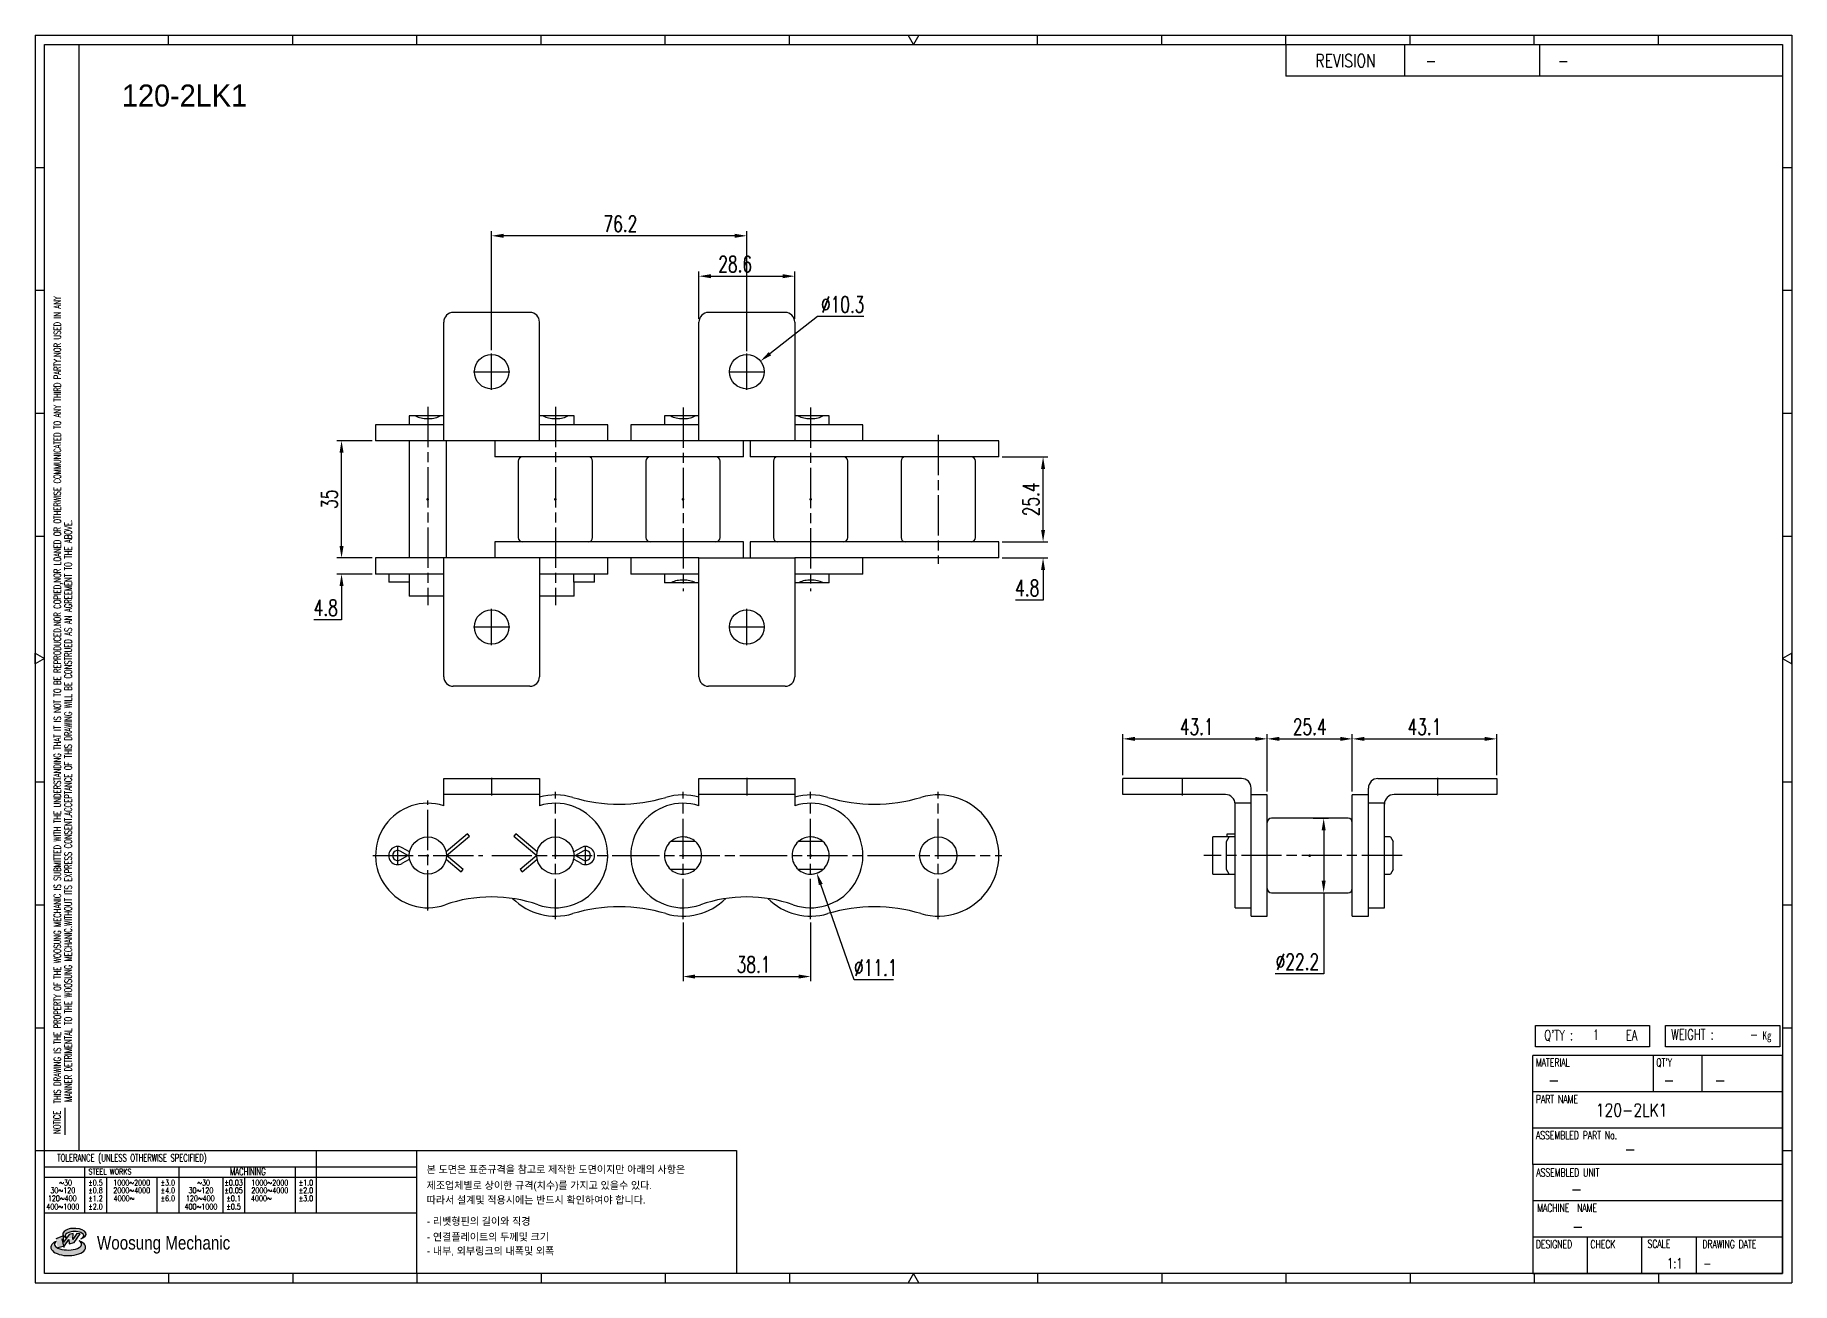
# Model space of a CAD drawing. Header units: millimetres. Extents: x 2104 to 2628, y 59 to 431.
import ezdxf
from ezdxf.enums import TextEntityAlignment as Align

# ---------------------------------------------------------------- set-up
doc = ezdxf.new("R2010")
doc.units = ezdxf.units.MM
doc.linetypes.add('AM_ISO08W050', pattern=[18, 12, -1.5, 3, -1.5])
doc.layers.get('Defpoints').update_dxf_attribs({"color": 80})
doc.layers.add('2d ConnectionPoints', color=7, linetype='Continuous', lineweight=50)
doc.layers.add('CL1', color=140, linetype='AM_ISO08W050', lineweight=25)
for name, color, linetype in [('S-DIM', 7, 'Continuous'), ('TITLE', 7, 'Continuous'), ('도면레이아웃', 7, 'Continuous')]:
    doc.layers.add(name, color=color, linetype=linetype)
doc.styles.add('HAN', font='ROMANS.shx', dxfattribs={"width": 0.7, "bigfont": 'whgtxt.shx'})
doc.styles.add('HKD_ST2', font='romans.shx', dxfattribs={"width": 0.7, "height": 4, "bigfont": '@extfont2.shx'})
doc.styles.add('HSG', font='SIMPLEX.shx', dxfattribs={"width": 0.7, "bigfont": 'HSG.shx'})
doc.styles.add('MtXpl_', font='Gulim.ttf')
doc.styles.add('SLDTEXTSTYLE4', font='arial.ttf', dxfattribs={"width": 0.8})
doc.dimstyles.new('AP2', dxfattribs={"dimscale": 2, "dimtxt": 2.4, "dimasz": 1.8, "dimexe": 0.7, "dimexo": 0.5, "dimgap": 0.6, "dimtad": 1, "dimtoh": 1, "dimdec": 1, "dimrnd": 0.01, "dimzin": 9, "dimdsep": 46, "dimtxsty": 'HSG', "dimcen": 0, "dimclrd": 251, "dimclre": 251, "dimclrt": 60, "dimazin": 2, "dimtp": 1, "dimtm": 1, "dimtfac": 0.5, "dimtdec": 1, "dimtofl": 0, "dimtmove": 0, "dimatfit": 3, "dimfxl": 0, "dimtvp": 1, "dimtolj": 2, "dimlwd": -1, "dimlwe": -1, "dimarcsym": 0})

# ---------------------------------------------------------------- blocks, each defined once
blk = doc.blocks.new('MAST')
at = {"layer": '도면레이아웃'}
h = blk.add_hatch(color=10, dxfattribs=at)
h.paths.add_polyline_path([(1.544, 35.177), (1.554, 34.966), (1.779, 35.034), (2.054, 35.422), (1.908, 35.446), (1.728, 35.167), (1.741, 35.439), (1.547, 35.405), (1.292, 35.041), (1.295, 35.33), (0.943, 35.208), (1.03, 34.8), (1.336, 34.885)])
edge = h.paths.add_edge_path()
edge.add_ellipse((1.795, 35.421), major_axis=(-0.53, 0), ratio=0.487785, start_angle=122.36065, end_angle=403.39574)
edge.add_line((1.411, 35.244), (1.419, 35.261))
edge.add_ellipse((1.798, 35.344), major_axis=(-0.423, 0), ratio=0.444396, start_angle=131.58977, end_angle=386.19408, ccw=False)
edge = h.paths.add_edge_path()
edge.add_ellipse((1.512, 34.815), major_axis=(-0.793, 0), ratio=0.480113, start_angle=314.67633, end_angle=590.85213)
edge.add_ellipse((1.501, 34.958), major_axis=(-0.62, 0), ratio=0.43311, start_angle=331.7024, end_angle=574.42495, ccw=False)
at = {"color": 140}
for p, q in [((0, 90.118), (80.15, 90.118)), ((0, 90.118), (0, 33.191)), ((80.15, 90.118), (80.15, 33.191)), ((57.068, 89.693), (57.068, 88.246)), ((62.47, 89.693), (62.47, 88.246)), ((68.635, 89.693), (68.635, 88.246)), ((79.725, 88.246), (57.068, 88.246)), ((68.449, 43.961), (68.449, 44.936)), ((68.449, 44.936), (73.654, 44.936)), ((73.654, 44.936), (73.654, 43.961)), ((74.39, 43.961), (74.39, 44.936)), ((74.39, 44.936), (79.595, 44.936)), ((79.595, 44.936), (79.595, 43.961)), ((68.336, 38.59), (68.336, 43.563)), ((79.725, 43.563), (68.336, 43.563)), ((73.654, 43.961), (68.449, 43.961)), ((73.827, 43.563), (73.827, 41.905)), ((79.595, 43.961), (74.39, 43.961)), ((76.037, 43.563), (76.037, 41.905)), ((79.725, 38.59), (79.725, 43.563)), ((79.725, 41.905), (68.336, 41.905)), ((79.725, 40.248), (68.336, 40.248)), ((68.336, 38.59), (68.336, 33.616)), ((79.725, 38.59), (68.336, 38.59)), ((79.725, 33.616), (79.725, 38.59)), ((79.725, 36.932), (68.336, 36.932)), ((79.725, 35.274), (68.336, 35.274)), ((70.822, 33.616), (70.822, 35.274)), ((73.309, 33.616), (73.309, 35.274)), ((75.796, 33.616), (75.796, 35.274)), ((0, 33.191), (80.15, 33.191)), ((68.336, 33.616), (79.725, 33.616))]:
    blk.add_line(p, q, dxfattribs=at)
for p, q in [((6.089, 89.693), (6.089, 90.118)), ((11.753, 89.693), (11.753, 90.118)), ((17.418, 89.693), (17.418, 90.118)), ((23.082, 89.693), (23.082, 90.118)), ((28.746, 89.693), (28.746, 90.118)), ((34.411, 89.693), (34.411, 90.118)), ((45.739, 89.693), (45.739, 90.118)), ((51.404, 89.693), (51.404, 90.118)), ((57.068, 89.693), (57.068, 90.118)), ((62.732, 89.693), (62.732, 90.118)), ((68.397, 89.693), (68.397, 90.118)), ((74.061, 89.693), (74.061, 90.118)), ((0, 84.085), (0.425, 84.085)), ((79.725, 84.085), (80.15, 84.085)), ((0, 78.478), (0.425, 78.478)), ((79.725, 78.478), (80.15, 78.478)), ((0, 72.87), (0.425, 72.87)), ((79.725, 72.87), (80.15, 72.87)), ((0, 67.262), (0.425, 67.262)), ((79.725, 67.262), (80.15, 67.262)), ((0, 56.047), (0.425, 56.047)), ((79.725, 56.047), (80.15, 56.047)), ((0, 50.439), (0.425, 50.439)), ((79.725, 50.439), (80.15, 50.439)), ((0, 44.832), (0.425, 44.832)), ((79.725, 44.832), (80.15, 44.832)), ((1.377, 39.947), (1.377, 41.174)), ((0, 39.224), (0.425, 39.224)), ((79.725, 39.224), (80.15, 39.224)), ((6.089, 33.616), (6.089, 33.191)), ((11.753, 33.616), (11.753, 33.191)), ((17.418, 33.616), (17.418, 33.191)), ((23.082, 33.616), (23.082, 33.191)), ((28.746, 33.616), (28.746, 33.191)), ((34.411, 33.616), (34.411, 33.191)), ((45.739, 33.616), (45.739, 33.191)), ((51.404, 33.616), (51.404, 33.191)), ((57.068, 33.616), (57.068, 33.191)), ((62.732, 33.616), (62.732, 33.191)), ((68.397, 33.616), (68.397, 33.191)), ((74.061, 33.616), (74.061, 33.191))]:
    blk.add_line(p, q)
at = {"color": 2}
for p, q in [((2.017, 39.224), (2.017, 89.693)), ((0.425, 39.224), (17.418, 39.224)), ((0.425, 38.487), (17.418, 38.487)), ((2.257, 38.487), (2.257, 36.382)), ((6.557, 38.5), (6.557, 36.382)), ((11.857, 38.487), (11.857, 36.382)), ((12.816, 39.224), (12.816, 36.382)), ((17.418, 33.616), (17.418, 39.224)), ((0.425, 38.012), (17.418, 38.012)), ((3.257, 38.012), (3.257, 36.382)), ((5.557, 38.012), (5.557, 36.382)), ((8.557, 38.012), (8.557, 36.382)), ((9.557, 38.026), (9.557, 36.382)), ((0.425, 36.382), (17.418, 36.382))]:
    blk.add_line(p, q, dxfattribs=at)
for points in [[(40.075, 89.693), (39.83, 90.118), (40.32, 90.118)], [(0.425, 61.679), (0, 61.433), (0, 61.924)], [(79.725, 61.679), (80.15, 61.433), (80.15, 61.924)], [(40.075, 33.616), (39.83, 33.191), (40.32, 33.191)]]:
    blk.add_lwpolyline(points, close=True)
at = {"color": 140}
blk.add_lwpolyline([(0.425, 89.693), (79.725, 89.693), (79.725, 33.616), (0.425, 33.616)], close=True, dxfattribs=at)
at = {"layer": '도면레이아웃'}
for p, q in [((1.295, 35.33), (0.943, 35.208)), ((1.547, 35.405), (1.292, 35.041)), ((1.292, 35.041), (1.295, 35.33)), ((1.741, 35.439), (1.547, 35.405)), ((1.908, 35.446), (1.728, 35.167)), ((1.728, 35.167), (1.741, 35.439)), ((1.779, 35.034), (2.054, 35.422)), ((2.054, 35.422), (1.908, 35.446)), ((1.03, 34.8), (1.336, 34.885)), ((1.224, 35.208), (1.311, 34.8)), ((1.224, 35.208), (1.224, 35.208)), ((1.336, 34.885), (1.544, 35.177)), ((1.419, 35.261), (1.411, 35.244)), ((1.544, 35.177), (1.554, 34.966)), ((1.554, 34.966), (1.779, 35.034))]:
    blk.add_line(p, q, dxfattribs=at)
for centre, major_axis, ratio, start_param, end_param in [((1.795, 35.421), (-0.53, 0), 0.487785, 2.135596, 7.040584), ((1.798, 35.344), (-0.423, 0), 0.444396, 2.296675, 6.740358), ((1.512, 34.815), (-0.793, 0), 0.480113, 5.492138, 10.312315), ((1.501, 34.958), (-0.62, 0), 0.43311, 5.789299, 10.025607)]:
    blk.add_ellipse(centre, major_axis=major_axis, ratio=ratio, start_param=start_param, end_param=end_param, dxfattribs=at)
for s, height, style, width, p in [('REVISION', 0.5806, 'HAN', 0.8, (58.415, 88.664)), ('-', 0.581, 'HAN', 0.8, (63.426, 88.664)), ('-', 0.581, 'HAN', 0.8, (69.468, 88.664)), ("Q'TY : ", 0.4746, 'HKD_ST2', 0.7, (68.857, 44.253)), ('1', 0.475, 'HKD_ST2', 0.7, (71.071, 44.275)), ('EA', 0.4746, 'HKD_ST2', 0.7, (72.578, 44.253)), ('WEIGHT : ', 0.4746, 'HKD_ST2', 0.7, (74.65, 44.286)), ('-', 0.581, 'HAN', 0.8, (69.029, 42.157)), ('-', 0.581, 'HAN', 0.8, (74.289, 42.157)), ('-', 0.581, 'HAN', 0.8, (76.623, 42.157)), ('-', 0.581, 'HAN', 0.8, (72.515, 39.013)), ('-', 0.581, 'HAN', 0.8, (70.067, 37.189)), ('-', 0.581, 'HAN', 0.8, (70.126, 35.48)), ('1:1', 0.4746, 'HKD_ST2', 0.7, (74.458, 33.848)), ('-', 0.475, 'HKD_ST2', 0.7, (76.112, 33.837))]:
    blk.add_text(s, height=height, dxfattribs=dict(style=style, width=width)).set_placement(p)
at = {"color": 6, "style": 'HKD_ST2', "width": 0.7}
for s, p in [(' THIS DRAWING IS THE PROPERTY OF THE WOOSUNG MECHANIC IS SUBMITTED WITH THE UNDERSTANDING THAT IT IS NOT TO BE REPRODUCED.NOR COPIED,NOR LOANED OR OTHERWISE COMMUNICATED TO ANY THIRD PARTY.NOR USED IN ANY', (1.173, 41.217)), ('MANNER DETRIMENTAL TO THE WOOSUNG MECHANIC.WITHOUT ITS EXPRESS CONSENT.ACCEPTANCE OF THIS DRAWING WILL BE CONSTRUED AS AN AGREEMENT TO THE ABOVE.', (1.672, 41.447))]:
    blk.add_text(s, height=0.326266, rotation=90, dxfattribs=at).set_placement(p)
at = {"style": 'HKD_ST2', "width": 0.7}
blk.add_text('-', height=0.475, dxfattribs=at).set_placement((78.613, 44.286), align=Align.RIGHT)
at = {"color": 254, "style": 'HKD_ST2', "width": 0.7}
for s, height, p in [('MATERIAL', 0.3651, (68.474, 43.425)), ("QT'Y", 0.3651, (73.965, 43.425)), ('PART NAME', 0.3651, (68.474, 41.756)), ('ASSEMBLED PART No.', 0.36511, (68.474, 40.109)), ('ASSEMBLED UNIT', 0.36511, (68.49, 38.408)), ('MACHINE  NAME', 0.36511, (68.532, 36.794)), ('DESIGNED', 0.3651, (68.474, 35.136)), ('CHECK', 0.3651, (70.961, 35.136)), ('SCALE', 0.3651, (73.566, 35.153)), ('DRAWING DATE', 0.36511, (76.071, 35.141))]:
    blk.add_text(s, height=height, dxfattribs=at).set_placement(p, align=Align.TOP_LEFT)
at = {"style": 'HKD_ST2', "width": 0.7}
blk.add_text('NOTICE', height=0.3263, rotation=90, dxfattribs=at).set_placement((1.163, 39.988))
blk.add_text('TOLERANCE (UNLESS OTHERWISE SPECIFIED)', height=0.32627, dxfattribs=at).set_placement((4.417, 38.896), align=Align.MIDDLE_CENTER)
at = {"color": 4, "style": 'HKD_ST2', "width": 0.7}
for s, height, p in [('%%12630', 0.261, (1.389, 37.762)), ('1000%%1262000', 0.26101, (4.407, 37.762)), ('%%12630', 0.261, (7.689, 37.762)), ('1000%%1262000', 0.26101, (10.707, 37.762)), ('120%%126400', 0.26101, (1.237, 37.045)), ('30%%126120', 0.261, (1.263, 37.411)), ('4000%%126', 0.261, (4.061, 37.045)), ('2000%%1264000', 0.26101, (4.407, 37.411)), ('120%%126400', 0.26101, (7.537, 37.045)), ('30%%126120', 0.261, (7.563, 37.411)), ('4000%%126', 0.261, (10.321, 37.045)), ('2000%%1264000', 0.26101, (10.707, 37.411)), ('400%%1261000', 0.26101, (1.263, 36.67)), ('400%%1261000', 0.26101, (7.563, 36.67))]:
    blk.add_text(s, height=height, dxfattribs=at).set_placement(p, align=Align.MIDDLE_CENTER)
for s, height, p in [('%%P0.5', 0.261, (2.757, 37.762)), ('STEEL WORKS', 0.26101, (3.416, 38.268)), ('%%P3.0', 0.261, (6.057, 37.762)), ('%%P0.03', 0.261, (9.057, 37.762)), ('MACHINING', 0.3263, (9.707, 38.27)), ('%%P1.0', 0.261, (12.357, 37.762)), ('%%P0.8', 0.261, (2.757, 37.411)), ('%%P1.2', 0.261, (2.757, 37.045)), ('%%P4.0', 0.261, (6.057, 37.411)), ('%%P6.0', 0.261, (6.057, 37.045)), ('%%P0.05', 0.261, (9.057, 37.411)), ('%%P0.1', 0.261, (9.057, 37.045)), ('%%P2.0', 0.261, (12.357, 37.411)), ('%%P3.0', 0.261, (12.357, 37.045)), ('%%P2.0', 0.261, (2.757, 36.67)), ('%%P0.5', 0.261, (9.057, 36.67))]:
    blk.add_text(s, height=height, dxfattribs=at).set_placement(p, align=Align.MIDDLE)
at = {"color": 1, "style": 'SLDTEXTSTYLE4', "width": 0.8}
blk.add_text('Woosung Mechanic', height=0.61957, dxfattribs=at).set_placement((2.822, 34.711))
at = {"layer": 'TITLE', "width": 0.8}
blk.add_text('Kg', height=0.3789, dxfattribs=at).set_placement((78.807, 44.286))
blk = doc.blocks.new('*D2')
at = {"layer": 'Defpoints', "color": 0, "transparency": 16777216}
for p in [(2391.34, 279.99), (2404.54, 279.99), (2391.34, 275.19)]:
    blk.add_point(p, dxfattribs=at)
at = {"layer": 'S-DIM', "color": 251, "linetype": 'ByBlock', "transparency": 16777216}
for p, q in [((2404.54, 283.59), (2404.54, 287.19)), ((2392.34, 279.99), (2405.94, 279.99)), ((2392.34, 275.19), (2405.94, 275.19)), ((2404.54, 271.59), (2404.54, 262.62)), ((2404.54, 262.62), (2396.3, 262.62))]:
    blk.add_line(p, q, dxfattribs=at)
at = {"layer": 'S-DIM', "color": 251, "transparency": 16777216}
for points in [[(2403.94, 283.59), (2405.14, 283.59), (2404.54, 279.99)], [(2403.94, 271.59), (2405.14, 271.59), (2404.54, 275.19)]]:
    blk.add_solid(points, dxfattribs=at)
at = {"layer": 'S-DIM', "color": 60, "transparency": 16777216, "insert": (2399.82, 266.22), "char_height": 4.8, "attachment_point": 5, "style": 'HSG'}
blk.add_mtext('\\A2;4.8', dxfattribs=at)
blk = doc.blocks.new('*D3')
at = {"layer": 'Defpoints', "color": 0, "transparency": 16777216}
for p in [(2391.34, 305.39), (2404.54, 305.39), (2391.34, 279.99)]:
    blk.add_point(p, dxfattribs=at)
at = {"layer": 'S-DIM', "color": 251, "linetype": 'ByBlock', "transparency": 16777216}
for p, q in [((2392.34, 305.39), (2405.94, 305.39)), ((2404.54, 283.59), (2404.54, 301.79)), ((2392.34, 279.99), (2405.94, 279.99))]:
    blk.add_line(p, q, dxfattribs=at)
at = {"layer": 'S-DIM', "color": 251, "transparency": 16777216}
for points in [[(2403.94, 301.79), (2405.14, 301.79), (2404.54, 305.39)], [(2403.94, 283.59), (2405.14, 283.59), (2404.54, 279.99)]]:
    blk.add_solid(points, dxfattribs=at)
at = {"layer": 'S-DIM', "color": 60, "transparency": 16777216, "insert": (2400.94, 292.69), "char_height": 4.8, "attachment_point": 5, "rotation": 90, "style": 'HSG'}
blk.add_mtext('\\A2;25.4', dxfattribs=at)
blk = doc.blocks.new('*D4')
at = {"layer": 'Defpoints', "color": 0, "transparency": 16777216}
for p in [(2239.89, 371.38), (2239.89, 336.2), (2316.09, 335.94)]:
    blk.add_point(p, dxfattribs=at)
at = {"layer": 'S-DIM', "color": 251, "linetype": 'ByBlock', "transparency": 16777216}
for p, q in [((2239.89, 337.2), (2239.89, 372.78)), ((2316.09, 336.94), (2316.09, 372.78)), ((2312.49, 371.38), (2243.49, 371.38))]:
    blk.add_line(p, q, dxfattribs=at)
at = {"layer": 'S-DIM', "color": 251, "transparency": 16777216}
for points in [[(2243.49, 371.98), (2243.49, 370.78), (2239.89, 371.38)], [(2312.49, 371.98), (2312.49, 370.78), (2316.09, 371.38)]]:
    blk.add_solid(points, dxfattribs=at)
at = {"layer": 'S-DIM', "color": 60, "transparency": 16777216, "insert": (2278.34, 374.98), "char_height": 4.8, "attachment_point": 5, "style": 'HSG'}
blk.add_mtext('\\A2;76.2', dxfattribs=at)
blk = doc.blocks.new('*D5')
at = {"layer": 'Defpoints', "color": 0, "transparency": 16777216}
for p in [(2330.39, 359.32), (2301.79, 345.63), (2330.39, 345.63)]:
    blk.add_point(p, dxfattribs=at)
at = {"layer": 'S-DIM', "color": 251, "linetype": 'ByBlock', "transparency": 16777216}
for p, q in [((2301.79, 346.63), (2301.79, 360.72)), ((2305.39, 359.32), (2326.79, 359.32)), ((2330.39, 346.63), (2330.39, 360.72))]:
    blk.add_line(p, q, dxfattribs=at)
at = {"layer": 'S-DIM', "color": 251, "transparency": 16777216}
for points in [[(2305.39, 359.92), (2305.39, 358.72), (2301.79, 359.32)], [(2326.79, 359.92), (2326.79, 358.72), (2330.39, 359.32)]]:
    blk.add_solid(points, dxfattribs=at)
at = {"layer": 'S-DIM', "color": 60, "transparency": 16777216, "insert": (2312.61, 362.92), "char_height": 4.8, "attachment_point": 5, "style": 'HSG'}
blk.add_mtext('\\A2;28.6', dxfattribs=at)
blk = doc.blocks.new('*D6')
at = {"layer": 'Defpoints', "color": 0, "transparency": 16777216}
for p in [(2320.15, 333.96), (2312.03, 327.63)]:
    blk.add_point(p, dxfattribs=at)
at = {"layer": 'S-DIM', "color": 251, "linetype": 'ByBlock', "transparency": 16777216}
for p, q in [((2337.19, 347.26), (2322.99, 336.18)), ((2351.03, 347.26), (2337.19, 347.26))]:
    blk.add_line(p, q, dxfattribs=at)
at = {"layer": 'S-DIM', "color": 251, "transparency": 16777216}
blk.add_solid([(2322.62, 336.65), (2323.36, 335.7), (2320.15, 333.96)], dxfattribs=at)
at = {"layer": 'S-DIM', "color": 60, "transparency": 16777216, "insert": (2344.71, 350.86), "char_height": 4.8, "attachment_point": 5, "style": 'HSG'}
blk.add_mtext('\\A2;∅10.3', dxfattribs=at)
blk = doc.blocks.new('*D7')
at = {"layer": 'Defpoints', "color": 0, "transparency": 16777216}
for p in [(2195.08, 275.19), (2205.24, 275.19), (2205.24, 270.39)]:
    blk.add_point(p, dxfattribs=at)
at = {"layer": 'S-DIM', "color": 251, "linetype": 'ByBlock', "transparency": 16777216}
for p, q in [((2195.08, 278.79), (2195.08, 282.39)), ((2204.24, 275.19), (2193.68, 275.19)), ((2204.24, 270.39), (2193.68, 270.39)), ((2195.08, 266.79), (2195.08, 256.72)), ((2195.08, 256.72), (2186.84, 256.72))]:
    blk.add_line(p, q, dxfattribs=at)
at = {"layer": 'S-DIM', "color": 251, "transparency": 16777216}
for points in [[(2194.48, 278.79), (2195.68, 278.79), (2195.08, 275.19)], [(2194.48, 266.79), (2195.68, 266.79), (2195.08, 270.39)]]:
    blk.add_solid(points, dxfattribs=at)
at = {"layer": 'S-DIM', "color": 60, "transparency": 16777216, "insert": (2190.36, 260.32), "char_height": 4.8, "attachment_point": 5, "style": 'HSG'}
blk.add_mtext('\\A2;4.8', dxfattribs=at)
blk = doc.blocks.new('*D8')
at = {"layer": 'Defpoints', "color": 0, "transparency": 16777216}
for p in [(2195.08, 310.19), (2205.24, 310.19), (2205.24, 275.19)]:
    blk.add_point(p, dxfattribs=at)
at = {"layer": 'S-DIM', "color": 251, "linetype": 'ByBlock', "transparency": 16777216}
for p, q in [((2204.24, 310.19), (2193.68, 310.19)), ((2195.08, 278.79), (2195.08, 306.59)), ((2204.24, 275.19), (2193.68, 275.19))]:
    blk.add_line(p, q, dxfattribs=at)
at = {"layer": 'S-DIM', "color": 251, "transparency": 16777216}
for points in [[(2194.48, 306.59), (2195.68, 306.59), (2195.08, 310.19)], [(2194.48, 278.79), (2195.68, 278.79), (2195.08, 275.19)]]:
    blk.add_solid(points, dxfattribs=at)
at = {"layer": 'S-DIM', "color": 60, "transparency": 16777216, "insert": (2191.48, 292.69), "char_height": 4.8, "attachment_point": 5, "rotation": 90, "style": 'HSG'}
blk.add_mtext('\\A2;35', dxfattribs=at)
blk = doc.blocks.new('*D9')
at = {"layer": 'Defpoints', "color": 0, "transparency": 16777216}
for p in [(2297.04, 167.35), (2335.14, 167.35), (2335.14, 150.21)]:
    blk.add_point(p, dxfattribs=at)
at = {"layer": 'S-DIM', "color": 251, "linetype": 'ByBlock', "transparency": 16777216}
for p, q in [((2297.04, 166.35), (2297.04, 148.81)), ((2335.14, 166.35), (2335.14, 148.81)), ((2300.64, 150.21), (2331.54, 150.21))]:
    blk.add_line(p, q, dxfattribs=at)
at = {"layer": 'S-DIM', "color": 251, "transparency": 16777216}
for points in [[(2300.64, 150.81), (2300.64, 149.61), (2297.04, 150.21)], [(2331.54, 150.81), (2331.54, 149.61), (2335.14, 150.21)]]:
    blk.add_solid(points, dxfattribs=at)
at = {"layer": 'S-DIM', "color": 60, "transparency": 16777216, "insert": (2318.09, 153.81), "char_height": 4.8, "attachment_point": 5, "style": 'HSG'}
blk.add_mtext('\\A2;38.1', dxfattribs=at)
blk = doc.blocks.new('*D10')
at = {"layer": 'Defpoints', "color": 0, "transparency": 16777216}
for p in [(2333.31, 191.6), (2336.97, 181.11)]:
    blk.add_point(p, dxfattribs=at)
at = {"layer": 'S-DIM', "color": 251, "linetype": 'ByBlock', "transparency": 16777216}
for p, q in [((2348.1, 149.27), (2338.16, 177.71)), ((2359.86, 149.27), (2348.1, 149.27))]:
    blk.add_line(p, q, dxfattribs=at)
blk.add_arc((2335.14, 186.35), 5.56, 274.8325, 301.0954, dxfattribs=at)
at = {"layer": 'S-DIM', "color": 251, "transparency": 16777216}
blk.add_solid([(2338.73, 177.91), (2337.59, 177.51), (2336.97, 181.11)], dxfattribs=at)
at = {"layer": 'S-DIM', "color": 60, "transparency": 16777216, "insert": (2354.58, 152.87), "char_height": 4.8, "attachment_point": 5, "style": 'HSG'}
blk.add_mtext('\\A2;∅11.1', dxfattribs=at)
blk = doc.blocks.new('*D11')
at = {"layer": 'Defpoints', "color": 0, "transparency": 16777216}
for p in [(2471.47, 221.18), (2428.37, 209.35), (2471.47, 204.45)]:
    blk.add_point(p, dxfattribs=at)
at = {"layer": 'S-DIM', "color": 251, "linetype": 'ByBlock', "transparency": 16777216}
for p, q in [((2428.37, 210.35), (2428.37, 222.58)), ((2431.97, 221.18), (2467.87, 221.18)), ((2471.47, 205.45), (2471.47, 222.58))]:
    blk.add_line(p, q, dxfattribs=at)
at = {"layer": 'S-DIM', "color": 251, "transparency": 16777216}
for points in [[(2431.97, 221.78), (2431.97, 220.58), (2428.37, 221.18)], [(2467.87, 221.78), (2467.87, 220.58), (2471.47, 221.18)]]:
    blk.add_solid(points, dxfattribs=at)
at = {"layer": 'S-DIM', "color": 60, "transparency": 16777216, "insert": (2450.43, 224.78), "char_height": 4.8, "attachment_point": 5, "style": 'HSG'}
blk.add_mtext('\\A2;43.1', dxfattribs=at)
blk = doc.blocks.new('*D12')
at = {"layer": 'Defpoints', "color": 0, "transparency": 16777216}
for p in [(2496.87, 221.18), (2471.47, 204.45), (2496.87, 204.45)]:
    blk.add_point(p, dxfattribs=at)
at = {"layer": 'S-DIM', "color": 251, "linetype": 'ByBlock', "transparency": 16777216}
for p, q in [((2471.47, 205.45), (2471.47, 222.58)), ((2475.07, 221.18), (2493.27, 221.18)), ((2496.87, 205.45), (2496.87, 222.58))]:
    blk.add_line(p, q, dxfattribs=at)
at = {"layer": 'S-DIM', "color": 251, "transparency": 16777216}
for points in [[(2475.07, 221.78), (2475.07, 220.58), (2471.47, 221.18)], [(2493.27, 221.78), (2493.27, 220.58), (2496.87, 221.18)]]:
    blk.add_solid(points, dxfattribs=at)
at = {"layer": 'S-DIM', "color": 60, "transparency": 16777216, "insert": (2484.17, 224.78), "char_height": 4.8, "attachment_point": 5, "style": 'HSG'}
blk.add_mtext('\\A2;25.4', dxfattribs=at)
blk = doc.blocks.new('*D13')
at = {"layer": 'Defpoints', "color": 0, "transparency": 16777216}
for p in [(2539.97, 221.18), (2539.97, 209.35), (2496.87, 204.45)]:
    blk.add_point(p, dxfattribs=at)
at = {"layer": 'S-DIM', "color": 251, "linetype": 'ByBlock', "transparency": 16777216}
for p, q in [((2496.87, 205.45), (2496.87, 222.58)), ((2500.47, 221.18), (2536.37, 221.18)), ((2539.97, 210.35), (2539.97, 222.58))]:
    blk.add_line(p, q, dxfattribs=at)
at = {"layer": 'S-DIM', "color": 251, "transparency": 16777216}
for points in [[(2500.47, 221.78), (2500.47, 220.58), (2496.87, 221.18)], [(2536.37, 221.78), (2536.37, 220.58), (2539.97, 221.18)]]:
    blk.add_solid(points, dxfattribs=at)
at = {"layer": 'S-DIM', "color": 60, "transparency": 16777216, "insert": (2518.42, 224.78), "char_height": 4.8, "attachment_point": 5, "style": 'HSG'}
blk.add_mtext('\\A2;43.1', dxfattribs=at)
blk = doc.blocks.new('*D14')
at = {"layer": 'Defpoints', "color": 0, "transparency": 16777216}
for p in [(2484.17, 197.47), (2484.17, 175.24), (2488.32, 175.24)]:
    blk.add_point(p, dxfattribs=at)
at = {"layer": 'S-DIM', "color": 251, "linetype": 'ByBlock', "transparency": 16777216}
for p, q in [((2485.17, 197.47), (2489.72, 197.47)), ((2488.32, 193.87), (2488.32, 178.84)), ((2485.17, 175.24), (2489.72, 175.24)), ((2488.32, 175.24), (2488.32, 151.02)), ((2488.32, 151.02), (2473.84, 151.02))]:
    blk.add_line(p, q, dxfattribs=at)
at = {"layer": 'S-DIM', "color": 251, "transparency": 16777216}
for points in [[(2487.72, 193.87), (2488.92, 193.87), (2488.32, 197.47)], [(2487.72, 178.84), (2488.92, 178.84), (2488.32, 175.24)]]:
    blk.add_solid(points, dxfattribs=at)
at = {"layer": 'S-DIM', "color": 60, "transparency": 16777216, "insert": (2480.48, 154.62), "char_height": 4.8, "attachment_point": 5, "style": 'HSG'}
blk.add_mtext('\\A2;%%c22.2', dxfattribs=at)

msp = doc.modelspace()

# ---------------------------------------------------------------- linework, layer by layer
for p, q in [((2251.33, 348.49), (2228.45, 348.49)), ((2327.53, 348.49), (2304.65, 348.49)), ((2225.59, 310.19), (2225.59, 345.63)), ((2254.19, 310.19), (2254.19, 345.63)), ((2301.79, 310.19), (2301.79, 345.63)), ((2330.39, 345.63), (2330.39, 310.19)), ((2225.59, 314.99), (2205.24, 314.99)), ((2205.24, 314.99), (2205.24, 310.19)), ((2225.59, 317.59), (2215.28, 317.59)), ((2215.28, 317.59), (2215.28, 314.99)), ((2217.16, 317.59), (2217.54, 317.42)), ((2217.54, 317.42), (2217.94, 317.26)), ((2217.94, 317.26), (2218.37, 317.13)), ((2218.37, 317.13), (2218.81, 317.01)), ((2218.81, 317.01), (2219.27, 316.92)), ((2219.27, 316.92), (2219.74, 316.86)), ((2219.74, 316.86), (2220.22, 316.81)), ((2220.22, 316.81), (2220.7, 316.79)), ((2220.7, 316.79), (2221.19, 316.8)), ((2221.19, 316.8), (2221.67, 316.83)), ((2221.67, 316.83), (2222.14, 316.88)), ((2222.14, 316.88), (2222.61, 316.96)), ((2222.61, 316.96), (2223.06, 317.06)), ((2223.06, 317.06), (2223.5, 317.18)), ((2223.5, 317.18), (2223.91, 317.33)), ((2223.91, 317.33), (2224.3, 317.49)), ((2224.3, 317.49), (2224.51, 317.59)), ((2264.49, 317.59), (2254.19, 317.59)), ((2274.54, 314.99), (2254.19, 314.99)), ((2255.26, 317.59), (2255.64, 317.42)), ((2255.64, 317.42), (2256.04, 317.26)), ((2256.04, 317.26), (2256.47, 317.13)), ((2256.47, 317.13), (2256.91, 317.01)), ((2256.91, 317.01), (2257.37, 316.92)), ((2257.37, 316.92), (2257.84, 316.86)), ((2257.84, 316.86), (2258.32, 316.81)), ((2258.32, 316.81), (2258.8, 316.79)), ((2258.8, 316.79), (2259.29, 316.8)), ((2259.29, 316.8), (2259.77, 316.83)), ((2259.77, 316.83), (2260.24, 316.88)), ((2260.24, 316.88), (2260.71, 316.96)), ((2260.71, 316.96), (2261.16, 317.06)), ((2261.16, 317.06), (2261.6, 317.18)), ((2261.6, 317.18), (2262.01, 317.33)), ((2262.01, 317.33), (2262.4, 317.49)), ((2262.4, 317.49), (2262.61, 317.59)), ((2264.49, 314.99), (2264.49, 317.59)), ((2274.54, 310.19), (2274.54, 314.99)), ((2301.79, 314.99), (2281.44, 314.99)), ((2281.44, 314.99), (2281.44, 310.19)), ((2291.48, 317.59), (2291.48, 314.99)), ((2301.79, 317.59), (2291.48, 317.59)), ((2293.36, 317.59), (2293.74, 317.42)), ((2293.74, 317.42), (2294.14, 317.26)), ((2294.14, 317.26), (2294.57, 317.13)), ((2294.57, 317.13), (2295.01, 317.01)), ((2295.01, 317.01), (2295.47, 316.92)), ((2295.47, 316.92), (2295.94, 316.86)), ((2295.94, 316.86), (2296.42, 316.81)), ((2296.42, 316.81), (2296.9, 316.79)), ((2296.9, 316.79), (2297.39, 316.8)), ((2297.39, 316.8), (2297.87, 316.83)), ((2297.87, 316.83), (2298.34, 316.88)), ((2298.34, 316.88), (2298.81, 316.96)), ((2298.81, 316.96), (2299.26, 317.06)), ((2299.26, 317.06), (2299.7, 317.18)), ((2299.7, 317.18), (2300.11, 317.33)), ((2300.11, 317.33), (2300.5, 317.49)), ((2300.5, 317.49), (2300.71, 317.59)), ((2340.69, 317.59), (2330.39, 317.59)), ((2350.74, 314.99), (2330.39, 314.99)), ((2331.46, 317.59), (2331.84, 317.42)), ((2331.84, 317.42), (2332.24, 317.26)), ((2332.24, 317.26), (2332.67, 317.13)), ((2332.67, 317.13), (2333.11, 317.01)), ((2333.11, 317.01), (2333.57, 316.92)), ((2333.57, 316.92), (2334.04, 316.86)), ((2334.04, 316.86), (2334.52, 316.81)), ((2334.52, 316.81), (2335, 316.79)), ((2335, 316.79), (2335.49, 316.8)), ((2335.49, 316.8), (2335.97, 316.83)), ((2335.97, 316.83), (2336.44, 316.88)), ((2336.44, 316.88), (2336.91, 316.96)), ((2336.91, 316.96), (2337.36, 317.06)), ((2337.36, 317.06), (2337.8, 317.18)), ((2337.8, 317.18), (2338.21, 317.33)), ((2338.21, 317.33), (2338.6, 317.49)), ((2338.6, 317.49), (2338.81, 317.59)), ((2340.69, 314.99), (2340.69, 317.59)), ((2350.74, 310.19), (2350.74, 314.99)), ((2254.19, 310.19), (2205.24, 310.19)), ((2215.28, 310.19), (2215.28, 275.19)), ((2226.39, 275.19), (2226.39, 310.19)), ((2240.84, 310.19), (2240.84, 305.39)), ((2301.79, 310.19), (2254.19, 310.19)), ((2330.39, 310.19), (2301.79, 310.19)), ((2315.14, 305.39), (2315.14, 310.19)), ((2317.04, 310.19), (2317.04, 305.39)), ((2391.34, 310.19), (2330.39, 310.19)), ((2391.34, 305.39), (2391.34, 310.19)), ((2315.14, 305.39), (2240.84, 305.39)), ((2391.34, 305.39), (2317.04, 305.39)), ((2247.82, 304.12), (2247.82, 281.26)), ((2270.05, 281.26), (2270.05, 304.12)), ((2285.92, 304.12), (2285.92, 281.26)), ((2308.15, 281.26), (2308.15, 304.12)), ((2324.02, 304.12), (2324.02, 281.26)), ((2346.25, 281.26), (2346.25, 304.12)), ((2362.12, 304.12), (2362.12, 281.26)), ((2384.35, 281.26), (2384.35, 304.12)), ((2240.84, 279.99), (2240.84, 275.19)), ((2315.14, 279.99), (2240.84, 279.99)), ((2315.14, 275.19), (2315.14, 279.99)), ((2317.04, 279.99), (2317.04, 275.19)), ((2391.34, 279.99), (2317.04, 279.99)), ((2391.34, 275.19), (2391.34, 279.99)), ((2254.19, 275.19), (2205.24, 275.19)), ((2205.24, 275.19), (2205.24, 270.39)), ((2225.59, 239.75), (2225.59, 275.19)), ((2301.79, 275.19), (2254.19, 275.19)), ((2254.19, 275.19), (2254.19, 239.75)), ((2274.54, 270.39), (2274.54, 275.19)), ((2281.44, 275.19), (2281.44, 270.39)), ((2301.79, 239.75), (2301.79, 275.19)), ((2301.79, 275.19), (2330.39, 275.19)), ((2391.34, 275.19), (2330.39, 275.19)), ((2330.39, 275.19), (2330.39, 239.75)), ((2350.74, 270.39), (2350.74, 275.19)), ((2225.59, 270.39), (2205.24, 270.39)), ((2209.15, 270.39), (2209.15, 267.99)), ((2215.39, 267.99), (2209.15, 267.99)), ((2215.28, 267.99), (2215.28, 263.79)), ((2215.39, 267.99), (2215.39, 270.39)), ((2274.54, 270.39), (2254.19, 270.39)), ((2264.39, 267.99), (2264.39, 270.39)), ((2270.62, 267.99), (2264.39, 267.99)), ((2264.49, 263.79), (2264.49, 267.99)), ((2270.62, 267.99), (2270.62, 270.39)), ((2301.79, 270.39), (2281.44, 270.39)), ((2291.48, 270.39), (2291.48, 267.79)), ((2301.79, 267.79), (2291.48, 267.79)), ((2293.57, 267.9), (2293.36, 267.79)), ((2293.97, 268.06), (2293.57, 267.9)), ((2294.38, 268.2), (2293.97, 268.06)), ((2294.82, 268.33), (2294.38, 268.2)), ((2295.27, 268.43), (2294.82, 268.33)), ((2295.73, 268.51), (2295.27, 268.43)), ((2296.21, 268.56), (2295.73, 268.51)), ((2296.69, 268.59), (2296.21, 268.56)), ((2297.18, 268.6), (2296.69, 268.59)), ((2297.66, 268.58), (2297.18, 268.6)), ((2298.14, 268.53), (2297.66, 268.58)), ((2298.61, 268.47), (2298.14, 268.53)), ((2299.07, 268.37), (2298.61, 268.47)), ((2299.51, 268.26), (2299.07, 268.37)), ((2299.93, 268.13), (2299.51, 268.26)), ((2300.34, 267.97), (2299.93, 268.13)), ((2300.71, 267.79), (2300.34, 267.97)), ((2350.74, 270.39), (2330.39, 270.39)), ((2340.69, 267.79), (2330.39, 267.79)), ((2331.67, 267.9), (2331.46, 267.79)), ((2332.07, 268.06), (2331.67, 267.9)), ((2332.48, 268.2), (2332.07, 268.06)), ((2332.92, 268.33), (2332.48, 268.2)), ((2333.37, 268.43), (2332.92, 268.33)), ((2333.83, 268.51), (2333.37, 268.43)), ((2334.31, 268.56), (2333.83, 268.51)), ((2334.79, 268.59), (2334.31, 268.56)), ((2335.28, 268.6), (2334.79, 268.59)), ((2335.76, 268.58), (2335.28, 268.6)), ((2336.24, 268.53), (2335.76, 268.58)), ((2336.71, 268.47), (2336.24, 268.53)), ((2337.17, 268.37), (2336.71, 268.47)), ((2337.61, 268.26), (2337.17, 268.37)), ((2338.03, 268.13), (2337.61, 268.26)), ((2338.44, 267.97), (2338.03, 268.13)), ((2338.81, 267.79), (2338.44, 267.97)), ((2340.69, 267.79), (2340.69, 270.39)), ((2225.59, 263.79), (2215.28, 263.79)), ((2264.49, 263.79), (2254.19, 263.79)), ((2251.33, 236.89), (2228.45, 236.89)), ((2327.53, 236.89), (2304.65, 236.89)), ((2225.59, 209.35), (2254.19, 209.35)), ((2225.59, 201.21), (2225.59, 209.35)), ((2254.19, 209.35), (2254.19, 201.21)), ((2301.79, 209.35), (2330.39, 209.35)), ((2301.79, 201.21), (2301.79, 209.35)), ((2330.39, 209.35), (2330.39, 201.21)), ((2463.81, 209.35), (2428.37, 209.35)), ((2428.37, 204.55), (2428.37, 209.35)), ((2466.67, 204.45), (2466.67, 206.49)), ((2501.67, 204.45), (2501.67, 206.49)), ((2504.53, 209.35), (2539.97, 209.35)), ((2539.97, 209.35), (2539.97, 204.55)), ((2254.19, 204.55), (2225.59, 204.55)), ((2330.39, 204.55), (2301.79, 204.55)), ((2459.01, 204.55), (2428.37, 204.55)), ((2466.67, 201.95), (2461.87, 201.95)), ((2461.87, 170.75), (2461.87, 201.95)), ((2471.47, 204.45), (2466.67, 204.45)), ((2466.67, 168.25), (2466.67, 204.45)), ((2471.47, 168.25), (2471.47, 204.45)), ((2501.67, 204.45), (2496.87, 204.45)), ((2496.87, 168.25), (2496.87, 204.45)), ((2501.67, 168.25), (2501.67, 204.45)), ((2506.47, 201.95), (2501.67, 201.95)), ((2506.47, 170.75), (2506.47, 201.95)), ((2539.97, 204.55), (2509.33, 204.55)), ((2495.6, 197.47), (2472.74, 197.47)), ((2232.7, 192.81), (2226.29, 187.43)), ((2226.39, 186.35), (2233.27, 192.13)), ((2233.27, 192.13), (2232.7, 192.81)), ((2247.08, 192.81), (2246.5, 192.13)), ((2246.5, 192.13), (2253.38, 186.35)), ((2253.49, 187.43), (2247.08, 192.81)), ((2293.57, 190.7), (2293.36, 190.52)), ((2300.71, 190.52), (2293.36, 190.52)), ((2293.97, 190.98), (2293.57, 190.7)), ((2294.38, 191.23), (2293.97, 190.98)), ((2294.82, 191.45), (2294.38, 191.23)), ((2295.27, 191.62), (2294.82, 191.45)), ((2295.73, 191.75), (2295.27, 191.62)), ((2296.21, 191.85), (2295.73, 191.75)), ((2296.69, 191.9), (2296.21, 191.85)), ((2297.18, 191.91), (2296.69, 191.9)), ((2297.66, 191.87), (2297.18, 191.91)), ((2298.14, 191.8), (2297.66, 191.87)), ((2298.61, 191.68), (2298.14, 191.8)), ((2299.07, 191.53), (2298.61, 191.68)), ((2299.51, 191.33), (2299.07, 191.53)), ((2299.93, 191.1), (2299.51, 191.33)), ((2300.34, 190.83), (2299.93, 191.1)), ((2300.71, 190.52), (2300.34, 190.83)), ((2331.67, 190.7), (2331.46, 190.52)), ((2338.81, 190.52), (2331.46, 190.52)), ((2332.07, 190.98), (2331.67, 190.7)), ((2332.48, 191.23), (2332.07, 190.98)), ((2332.92, 191.45), (2332.48, 191.23)), ((2333.37, 191.62), (2332.92, 191.45)), ((2333.83, 191.75), (2333.37, 191.62)), ((2334.31, 191.85), (2333.83, 191.75)), ((2334.79, 191.9), (2334.31, 191.85)), ((2335.28, 191.91), (2334.79, 191.9)), ((2335.76, 191.87), (2335.28, 191.91)), ((2336.24, 191.8), (2335.76, 191.87)), ((2336.71, 191.68), (2336.24, 191.8)), ((2337.17, 191.53), (2336.71, 191.68)), ((2337.61, 191.33), (2337.17, 191.53)), ((2338.03, 191.1), (2337.61, 191.33)), ((2338.44, 190.83), (2338.03, 191.1)), ((2338.81, 190.52), (2338.44, 190.83)), ((2455.27, 180.8), (2455.27, 191.91)), ((2460.07, 191.91), (2455.27, 191.91)), ((2459.27, 190.52), (2460.07, 191.91)), ((2459.27, 182.19), (2459.27, 190.52)), ((2459.47, 192.81), (2461.87, 192.81)), ((2459.47, 191.91), (2459.47, 192.81)), ((2461.87, 191.91), (2460.07, 191.91)), ((2508.26, 191.91), (2506.47, 191.91)), ((2508.26, 191.91), (2509.07, 190.52)), ((2509.07, 182.19), (2509.07, 190.52)), ((2214.85, 186.35), (2212.6, 187.65)), ((2212.6, 185.06), (2214.85, 186.35)), ((2215.39, 187.43), (2213.2, 188.69)), ((2213.2, 184.02), (2215.39, 185.28)), ((2226.29, 185.28), (2230.78, 181.51)), ((2231.35, 182.2), (2226.39, 186.35)), ((2253.38, 186.35), (2248.43, 182.2)), ((2249, 181.51), (2253.49, 185.28)), ((2266.58, 188.69), (2264.39, 187.43)), ((2264.39, 185.28), (2266.58, 184.02)), ((2267.18, 187.65), (2264.93, 186.35)), ((2264.93, 186.35), (2267.18, 185.06)), ((2230.78, 181.51), (2231.35, 182.2)), ((2248.43, 182.2), (2249, 181.51)), ((2293.36, 182.19), (2293.74, 181.88)), ((2300.71, 182.19), (2293.36, 182.19)), ((2293.74, 181.88), (2294.14, 181.61)), ((2294.14, 181.61), (2294.57, 181.38)), ((2294.57, 181.38), (2295.01, 181.18)), ((2295.01, 181.18), (2295.47, 181.03)), ((2295.47, 181.03), (2295.94, 180.91)), ((2295.94, 180.91), (2296.42, 180.83)), ((2296.42, 180.83), (2296.9, 180.8)), ((2296.9, 180.8), (2297.39, 180.81)), ((2297.39, 180.81), (2297.87, 180.86)), ((2297.87, 180.86), (2298.34, 180.96)), ((2298.34, 180.96), (2298.81, 181.09)), ((2298.81, 181.09), (2299.26, 181.26)), ((2299.26, 181.26), (2299.7, 181.48)), ((2299.7, 181.48), (2300.11, 181.73)), ((2300.11, 181.73), (2300.5, 182.01)), ((2300.5, 182.01), (2300.71, 182.19)), ((2331.46, 182.19), (2331.84, 181.88)), ((2338.81, 182.19), (2331.46, 182.19)), ((2331.84, 181.88), (2332.24, 181.61)), ((2332.24, 181.61), (2332.67, 181.38)), ((2332.67, 181.38), (2333.11, 181.18)), ((2333.11, 181.18), (2333.57, 181.03)), ((2333.57, 181.03), (2334.04, 180.91)), ((2334.04, 180.91), (2334.52, 180.83)), ((2334.52, 180.83), (2335, 180.8)), ((2335, 180.8), (2335.49, 180.81)), ((2335.49, 180.81), (2335.97, 180.86)), ((2335.97, 180.86), (2336.44, 180.96)), ((2336.44, 180.96), (2336.91, 181.09)), ((2336.91, 181.09), (2337.36, 181.26)), ((2337.36, 181.26), (2337.8, 181.48)), ((2337.8, 181.48), (2338.21, 181.73)), ((2338.21, 181.73), (2338.6, 182.01)), ((2338.6, 182.01), (2338.81, 182.19)), ((2455.27, 180.8), (2460.07, 180.8)), ((2460.07, 180.8), (2459.27, 182.19)), ((2460.07, 180.8), (2461.87, 180.8)), ((2506.47, 180.8), (2508.26, 180.8)), ((2509.07, 182.19), (2508.26, 180.8)), ((2472.74, 175.24), (2495.6, 175.24)), ((2461.87, 170.75), (2466.67, 170.75)), ((2466.67, 168.25), (2471.47, 168.25)), ((2496.87, 168.25), (2501.67, 168.25)), ((2501.67, 170.75), (2506.47, 170.75))]:
    msp.add_line(p, q)
at = {"color": 140}
msp.add_lwpolyline([(2217.58, 98.24), (2312.99, 98.24), (2312.99, 61.54), (2217.58, 61.54)], close=True, dxfattribs=at)
for centre, radius in [((2239.89, 330.79), 5.15), ((2316.09, 330.79), 5.15), ((2239.89, 254.59), 5.15), ((2316.09, 254.59), 5.15), ((2220.84, 186.35), 5.55), ((2258.94, 186.35), 5.55), ((2373.24, 186.35), 5.55)]:
    msp.add_circle(centre, radius)
for centre, radius, start, end in [((2228.45, 345.63), 2.86, 90, 180), ((2251.33, 345.63), 2.86, 0, 90), ((2304.65, 345.63), 2.86, 90, 180), ((2327.53, 345.63), 2.86, 0, 90), ((2249.09, 304.12), 1.27, 90, 180), ((2268.78, 304.12), 1.27, 0, 90), ((2287.19, 304.12), 1.27, 90, 180), ((2306.88, 304.12), 1.27, 0, 90), ((2325.29, 304.12), 1.27, 90, 180), ((2344.98, 304.12), 1.27, 0, 90), ((2363.39, 304.12), 1.27, 90, 180), ((2383.08, 304.12), 1.27, 0, 90), ((2249.09, 281.26), 1.27, 180, 270), ((2268.78, 281.26), 1.27, 270, 0), ((2287.19, 281.26), 1.27, 180, 270), ((2306.88, 281.26), 1.27, 270, 0), ((2325.29, 281.26), 1.27, 180, 270), ((2344.98, 281.26), 1.27, 270, 0), ((2363.39, 281.26), 1.27, 180, 270), ((2383.08, 281.26), 1.27, 270, 0), ((2228.45, 239.75), 2.86, 180, 270), ((2251.33, 239.75), 2.86, 270, 0), ((2304.65, 239.75), 2.86, 180, 270), ((2327.53, 239.75), 2.86, 270, 0), ((2463.81, 206.49), 2.86, 0, 90), ((2504.53, 206.49), 2.86, 90, 180), ((2220.84, 186.35), 15.6, 72.2727, 289.3747), ((2258.94, 186.35), 15.6, 250.6253, 107.7273), ((2258.94, 186.35), 18.1, 73.423, 105.2144), ((2277.99, 250.35), 48.67, 253.423, 286.577), ((2297.04, 186.35), 15.6, 72.2727, 289.3747), ((2297.04, 186.35), 18.1, 74.7856, 106.577), ((2335.14, 186.35), 15.6, 250.6253, 107.7273), ((2335.14, 186.35), 18.1, 73.423, 105.2144), ((2354.19, 250.35), 48.67, 253.423, 286.577), ((2373.24, 186.35), 18.1, 253.423, 106.577), ((2459.01, 201.69), 2.86, 0, 90), ((2509.33, 201.69), 2.86, 90, 180), ((2472.74, 196.2), 1.27, 90, 180), ((2495.6, 196.2), 1.27, 0, 90), ((2211.85, 186.35), 2.7, 60, 300), ((2267.92, 186.35), 2.7, 240, 120), ((2297.04, 186.35), 5.55, 131.4096, 228.5904), ((2297.04, 186.35), 5.56, 311.4096, 48.5904), ((2335.14, 186.35), 5.55, 131.4096, 228.5904), ((2335.14, 186.35), 5.55, 311.4096, 48.5904), ((2211.85, 186.35), 1.5, 60, 300), ((2267.92, 186.35), 1.5, 240, 120), ((2239.89, 132.18), 41.82, 70.6253, 109.3747), ((2258.94, 186.35), 18.1, 225.1017, 286.577), ((2297.04, 186.35), 18.1, 253.423, 314.8983), ((2316.09, 132.18), 41.82, 70.6253, 109.3747), ((2335.14, 186.35), 18.1, 225.1017, 286.577), ((2472.74, 176.51), 1.27, 180, 270), ((2495.6, 176.51), 1.27, 270, 0), ((2277.99, 122.36), 48.67, 73.423, 106.577), ((2354.19, 122.36), 48.67, 73.423, 106.577)]:
    msp.add_arc(centre, radius, start, end)
at = {"layer": '2d ConnectionPoints'}
for p in [(2220.84, 292.69), (2258.94, 292.69), (2258.94, 292.69), (2297.04, 292.69), (2297.04, 292.69), (2335.14, 292.69), (2220.84, 186.35), (2258.94, 186.35), (2258.94, 186.35), (2297.04, 186.35), (2297.04, 186.35), (2335.14, 186.35), (2484.17, 186.35), (2484.17, 186.35), (2484.17, 186.35), (2484.17, 186.35)]:
    msp.add_point(p, dxfattribs=at)
at = {"layer": 'CL1'}
for p, q in [((2239.89, 325.39), (2239.89, 336.2)), ((2316.09, 325.39), (2316.09, 336.2)), ((2234.48, 330.79), (2245.3, 330.79)), ((2310.68, 330.79), (2321.5, 330.79)), ((2220.84, 320.28), (2220.84, 261.1)), ((2258.94, 320.28), (2258.94, 261.1)), ((2297.04, 320.08), (2297.04, 265.3)), ((2335.14, 320.08), (2335.14, 265.3)), ((2373.24, 311.94), (2373.24, 273.44)), ((2239.89, 249.19), (2239.89, 260)), ((2316.09, 249.19), (2316.09, 260)), ((2234.48, 254.59), (2245.3, 254.59)), ((2310.68, 254.59), (2321.5, 254.59)), ((2239.89, 209.59), (2239.89, 204.31)), ((2258.94, 167.35), (2258.94, 205.36)), ((2297.04, 167.35), (2297.04, 205.36)), ((2316.09, 209.59), (2316.09, 204.31)), ((2335.14, 167.35), (2335.14, 205.36)), ((2373.24, 167.35), (2373.24, 205.36)), ((2446.07, 209.59), (2446.07, 204.31)), ((2522.27, 209.59), (2522.27, 204.31)), ((2220.84, 169.97), (2220.84, 202.73)), ((2211.85, 183.52), (2211.85, 189.19)), ((2267.92, 183.52), (2267.92, 189.19)), ((2204.46, 186.35), (2237.22, 186.35)), ((2239.93, 186.35), (2277.94, 186.35)), ((2278.03, 186.35), (2316.04, 186.35)), ((2316.13, 186.35), (2354.14, 186.35)), ((2354.23, 186.35), (2392.24, 186.35)), ((2511.76, 186.35), (2452.58, 186.35))]:
    msp.add_line(p, q, dxfattribs=at)

# ---------------------------------------------------------------- block references
at = {"color": 140, "xscale": 6.544131730458676, "yscale": 6.544131730458676, "zscale": 6.544131730458676}
msp.add_blockref('MAST', (2103.59, -158.45), dxfattribs=at)

# ---------------------------------------------------------------- texts
at = {"color": 254, "style": 'MtXpl_'}
msp.add_text('120-2LK1', height=6.586, dxfattribs=at).set_placement((2129.51, 409.97))
at = {"style": 'HAN', "width": 0.8}
msp.add_text('120-2LK1', height=3.8, dxfattribs=at).set_placement((2569.58, 108.46))
at = {"color": 140, "style": 'MtXpl_'}
for s, p in [('제조업체별로 상이한 규격(치수)를 가지고 있을수 있다.', (2220.48, 86.78)), ('본 도면은 표준규격을 참고로 제작한 도면이지만 아래의 사항은', (2220.48, 91.55)), ('따라서 설계및 적용시에는 반드시 확인하여야 합니다.', (2220.48, 82.42)), ('- 리벳형핀의 길이와 직경', (2220.6, 76.05)), ('- 연결플레이트의 두께및 크기', (2220.6, 71.38)), ('- 내부, 외부링크의 내폭및 외폭', (2220.6, 67.18))]:
    msp.add_text(s, height=2.1952, dxfattribs=at).set_placement(p)

# ---------------------------------------------------------------- dimensions: what is measured, and where the dimension line sits
at = {"layer": 'S-DIM'}
for base, p1, p2, picture, middle in [((2239.89, 371.38), (2316.09, 335.94), (2239.89, 336.2), '*D4', (2278.34, 371.38)), ((2330.39, 359.32), (2301.79, 345.63), (2330.39, 345.63), '*D5', (2312.61, 359.32)), ((2471.47, 221.18), (2428.37, 209.35), (2471.47, 204.45), '*D11', (2450.43, 221.18)), ((2335.14, 150.21), (2297.04, 167.35), (2335.14, 167.35), '*D9', (2318.09, 150.21))]:
    dim = msp.add_linear_dim(base=base, p1=p1, p2=p2, dimstyle='AP2', dxfattribs=at)
    dim.commit()
    dim.dimension.update_dxf_attribs({"geometry": picture, "text_midpoint": middle, "dimtype": 128})
for p1, p2, picture, middle in [((2312.03, 327.63), (2320.15, 333.96), '*D6', (2344.71, 347.26)), ((2333.31, 191.6), (2336.97, 181.11), '*D10', (2354.58, 149.27))]:
    dim = msp.add_diameter_dim_2p(p1=p1, p2=p2, dimstyle='AP2', dxfattribs=at)
    dim.commit()
    dim.dimension.update_dxf_attribs({"geometry": picture, "text_midpoint": middle, "dimtype": 131})
for base, p1, p2, picture, middle in [((2195.08, 310.19), (2205.24, 275.19), (2205.24, 310.19), '*D8', (2191.48, 292.69)), ((2404.54, 305.39), (2391.34, 279.99), (2391.34, 305.39), '*D3', (2400.94, 292.69))]:
    dim = msp.add_linear_dim(base=base, p1=p1, p2=p2, angle=90, dimstyle='AP2', override={"dimtmove": 1}, dxfattribs=at)
    dim.commit()
    dim.dimension.update_dxf_attribs({"geometry": picture, "text_midpoint": middle})
for base, p1, p2, picture, middle in [((2404.54, 279.99), (2391.34, 275.19), (2391.34, 279.99), '*D2', (2399.82, 262.62)), ((2195.08, 275.19), (2205.24, 270.39), (2205.24, 275.19), '*D7', (2190.36, 256.72))]:
    dim = msp.add_linear_dim(base=base, p1=p1, p2=p2, angle=90, dimstyle='AP2', dxfattribs=at)
    dim.commit()
    dim.dimension.update_dxf_attribs({"geometry": picture, "text_midpoint": middle, "dimtype": 128})
for base, p1, p2, picture, middle in [((2496.87, 221.18), (2471.47, 204.45), (2496.87, 204.45), '*D12', (2484.17, 224.78)), ((2539.97, 221.18), (2496.87, 204.45), (2539.97, 209.35), '*D13', (2518.42, 224.78))]:
    dim = msp.add_linear_dim(base=base, p1=p1, p2=p2, dimstyle='AP2', override={"dimtmove": 1}, dxfattribs=at)
    dim.commit()
    dim.dimension.update_dxf_attribs({"geometry": picture, "text_midpoint": middle})
dim = msp.add_linear_dim(base=(2488.32, 175.24), p1=(2484.17, 197.47), p2=(2484.17, 175.24), angle=90, text='%%c<>', dimstyle='AP2', dxfattribs=at)
dim.commit()
dim.dimension.update_dxf_attribs({"geometry": '*D14', "text_midpoint": (2480.48, 151.02), "dimtype": 128})

doc.saveas('drawing.dxf')
